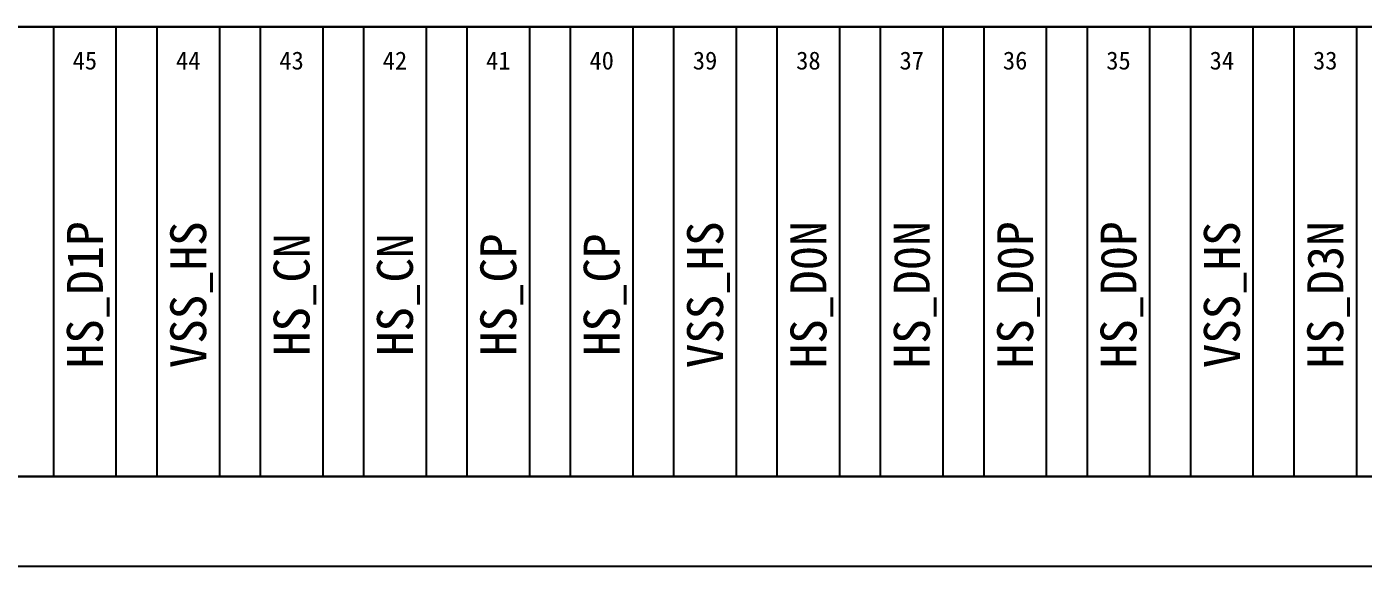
# Model space of a CAD drawing. Header units: millimetres. Extents: x 7349 to 7879, y -734 to -358.
# Drawn here: x 7460.229 to 7461.716, y -525.981 to -525.381 of the extents above; entities that cross this region are included whole.
import ezdxf
from ezdxf.enums import TextEntityAlignment as Align

# ---------------------------------------------------------------- set-up
doc = ezdxf.new("R2010")
doc.units = ezdxf.units.MM
doc.layers.add('FPC', color=42, linetype='Continuous')
doc.layers.add('标 注', color=3, linetype='Continuous')

# ---------------------------------------------------------------- blocks, each defined once
blk = doc.blocks.new('LCD')
at = {"color": 6}
blk.add_line((7370.5424, -538.5852), (7424.3824, -538.5852), dxfattribs=at)
for points in [[(7382.0249, -538.4852), (7412.8999, -538.4852), (7412.8999, -537.9852), (7382.0249, -537.9852)], [(7407.0299, -538.4852), (7407.0999, -538.4852), (7407.0999, -537.9852), (7407.0299, -537.9852)], [(7407.1449, -538.4852), (7407.2149, -538.4852), (7407.2149, -537.9852), (7407.1449, -537.9852)], [(7407.2599, -538.4852), (7407.3299, -538.4852), (7407.3299, -537.9852), (7407.2599, -537.9852)], [(7407.3749, -538.4852), (7407.4449, -538.4852), (7407.4449, -537.9852), (7407.3749, -537.9852)], [(7407.4899, -538.4852), (7407.5599, -538.4852), (7407.5599, -537.9852), (7407.4899, -537.9852)], [(7407.6049, -538.4852), (7407.6749, -538.4852), (7407.6749, -537.9852), (7407.6049, -537.9852)], [(7407.7199, -538.4852), (7407.7899, -538.4852), (7407.7899, -537.9852), (7407.7199, -537.9852)], [(7407.8349, -538.4852), (7407.9049, -538.4852), (7407.9049, -537.9852), (7407.8349, -537.9852)], [(7407.9499, -538.4852), (7408.0199, -538.4852), (7408.0199, -537.9852), (7407.9499, -537.9852)], [(7408.0649, -538.4852), (7408.1349, -538.4852), (7408.1349, -537.9852), (7408.0649, -537.9852)], [(7408.1799, -538.4852), (7408.2499, -538.4852), (7408.2499, -537.9852), (7408.1799, -537.9852)], [(7408.2949, -538.4852), (7408.3649, -538.4852), (7408.3649, -537.9852), (7408.2949, -537.9852)], [(7408.4099, -538.4852), (7408.4799, -538.4852), (7408.4799, -537.9852), (7408.4099, -537.9852)]]:
    blk.add_lwpolyline(points, close=True, dxfattribs=at)
for s, p in [('45', (7407.0649, -538.0227)), ('44', (7407.1799, -538.0227)), ('43', (7407.2949, -538.0227)), ('42', (7407.4099, -538.0227)), ('41', (7407.5249, -538.0227)), ('40', (7407.6399, -538.0227)), ('39', (7407.7549, -538.0227)), ('38', (7407.8699, -538.0227)), ('37', (7407.9849, -538.0227)), ('36', (7408.0999, -538.0227)), ('35', (7408.2149, -538.0227)), ('34', (7408.3299, -538.0227)), ('33', (7408.4449, -538.0227))]:
    blk.add_text(s, height=0.02, dxfattribs=at).set_placement(p, align=Align.MIDDLE_CENTER)
for s, p in [('HS_D1P', (7407.0649, -538.2832)), ('VSS_HS', (7407.1799, -538.2832)), ('VSS_HS', (7407.7549, -538.2832)), ('HS_D0P', (7408.0999, -538.2832)), ('HS_D0P', (7408.2149, -538.2832)), ('VSS_HS', (7408.3299, -538.2832)), ('HS_CN', (7407.2949, -538.2832)), ('HS_CN', (7407.4099, -538.2832)), ('HS_CP', (7407.5249, -538.2832)), ('HS_CP', (7407.6399, -538.2832)), ('HS_D0N', (7407.8699, -538.2832)), ('HS_D0N', (7407.9849, -538.2832)), ('HS_D3N', (7408.4449, -538.2832))]:
    blk.add_text(s, height=0.04, rotation=90, dxfattribs=at).set_placement(p, align=Align.MIDDLE_CENTER)

msp = doc.modelspace()

# ---------------------------------------------------------------- linework, layer by layer
at = {"color": 6}
for points in [[(7435.2537, -525.8812), (7466.1287, -525.8812), (7466.1287, -525.3812), (7435.2537, -525.3812)], [(7460.2587, -525.8812), (7460.3287, -525.8812), (7460.3287, -525.3812), (7460.2587, -525.3812)], [(7460.3737, -525.8812), (7460.4437, -525.8812), (7460.4437, -525.3812), (7460.3737, -525.3812)], [(7460.4887, -525.8812), (7460.5587, -525.8812), (7460.5587, -525.3812), (7460.4887, -525.3812)], [(7460.6037, -525.8812), (7460.6737, -525.8812), (7460.6737, -525.3812), (7460.6037, -525.3812)], [(7460.7187, -525.8812), (7460.7887, -525.8812), (7460.7887, -525.3812), (7460.7187, -525.3812)], [(7460.8337, -525.8812), (7460.9037, -525.8812), (7460.9037, -525.3812), (7460.8337, -525.3812)], [(7460.9487, -525.8812), (7461.0187, -525.8812), (7461.0187, -525.3812), (7460.9487, -525.3812)], [(7461.0637, -525.8812), (7461.1337, -525.8812), (7461.1337, -525.3812), (7461.0637, -525.3812)], [(7461.1787, -525.8812), (7461.2487, -525.8812), (7461.2487, -525.3812), (7461.1787, -525.3812)], [(7461.2937, -525.8812), (7461.3637, -525.8812), (7461.3637, -525.3812), (7461.2937, -525.3812)], [(7461.4087, -525.8812), (7461.4787, -525.8812), (7461.4787, -525.3812), (7461.4087, -525.3812)], [(7461.5237, -525.8812), (7461.5937, -525.8812), (7461.5937, -525.3812), (7461.5237, -525.3812)], [(7461.6387, -525.8812), (7461.7087, -525.8812), (7461.7087, -525.3812), (7461.6387, -525.3812)]]:
    msp.add_lwpolyline(points, close=True, dxfattribs=at)
at = {"layer": 'FPC', "color": 30}
msp.add_line((7434.8562, -525.3812), (7466.5262, -525.3812), dxfattribs=at)

# ---------------------------------------------------------------- block references
at = {"layer": '标 注', "color": 7}
msp.add_blockref('LCD', (53.2288, 12.6039), dxfattribs=at)

# ---------------------------------------------------------------- texts
at = {"color": 6}
for s, p in [('45', (7460.2937, -525.4188)), ('44', (7460.4087, -525.4188)), ('43', (7460.5237, -525.4188)), ('42', (7460.6387, -525.4188)), ('41', (7460.7537, -525.4188)), ('40', (7460.8687, -525.4188)), ('39', (7460.9837, -525.4188)), ('38', (7461.0987, -525.4188)), ('37', (7461.2137, -525.4188)), ('36', (7461.3287, -525.4188)), ('35', (7461.4437, -525.4188)), ('34', (7461.5587, -525.4188)), ('33', (7461.6737, -525.4188))]:
    msp.add_text(s, height=0.02, dxfattribs=at).set_placement(p, align=Align.MIDDLE_CENTER)
for s, p in [('HS_D1P', (7460.2937, -525.6793)), ('VSS_HS', (7460.4087, -525.6793)), ('VSS_HS', (7460.9837, -525.6793)), ('HS_D0N', (7461.0987, -525.6793)), ('HS_D0N', (7461.2137, -525.6793)), ('HS_D0P', (7461.3287, -525.6793)), ('HS_D0P', (7461.4437, -525.6793)), ('VSS_HS', (7461.5587, -525.6793)), ('HS_D3N', (7461.6737, -525.6793)), ('HS_CN', (7460.5237, -525.6793)), ('HS_CN', (7460.6387, -525.6793)), ('HS_CP', (7460.7537, -525.6793)), ('HS_CP', (7460.8687, -525.6793))]:
    msp.add_text(s, height=0.04, rotation=90, dxfattribs=at).set_placement(p, align=Align.MIDDLE_CENTER)

doc.saveas('drawing.dxf')
